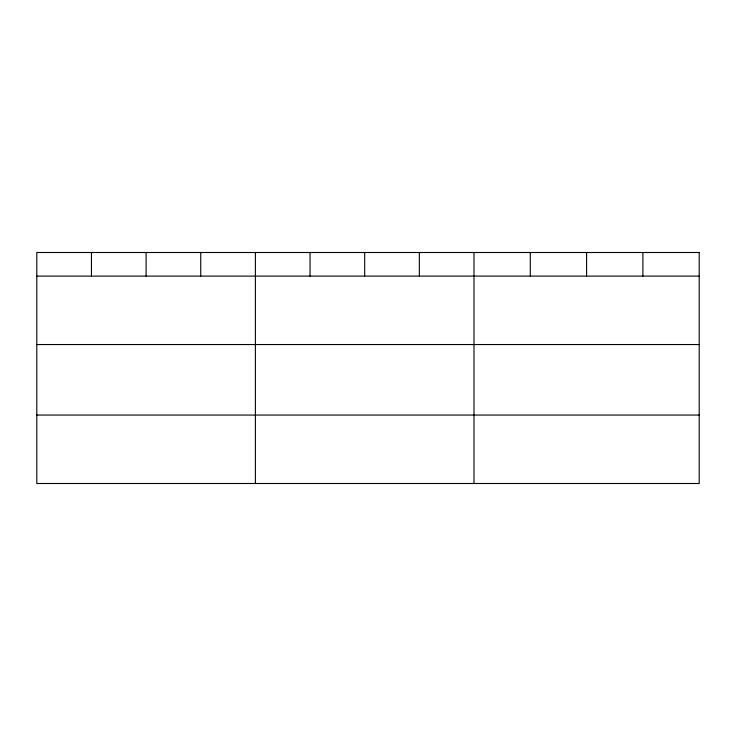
<?xml version="1.0" encoding="UTF-8"?>
<svg xmlns="http://www.w3.org/2000/svg" width="736" height="736" viewBox="0 0 736 736"><rect width="100%" height="100%" fill="white"/><g stroke="black" fill="none" stroke-linecap="round" stroke-linejoin="round"><path stroke-width="1.1" d="M36.8 276.101L699.2 276.101M36.8 344.54L699.2 344.54M36.8 415.058L699.2 415.058M642.896 252.503L642.896 276.101M586.592 252.503L586.592 276.101M530.288 252.503L530.288 276.101M473.984 252.503L473.984 483.497M419.336 252.503L419.336 276.101M364.688 252.503L364.688 276.101M310.04 252.503L310.04 276.101M255.392 252.503L255.392 483.497M200.744 252.503L200.744 276.101M146.096 252.503L146.096 276.101M91.448 252.503L91.448 276.101M699.2 252.503L36.8 252.503L36.8 483.497L699.2 483.497L699.2 252.503"/></g></svg>
